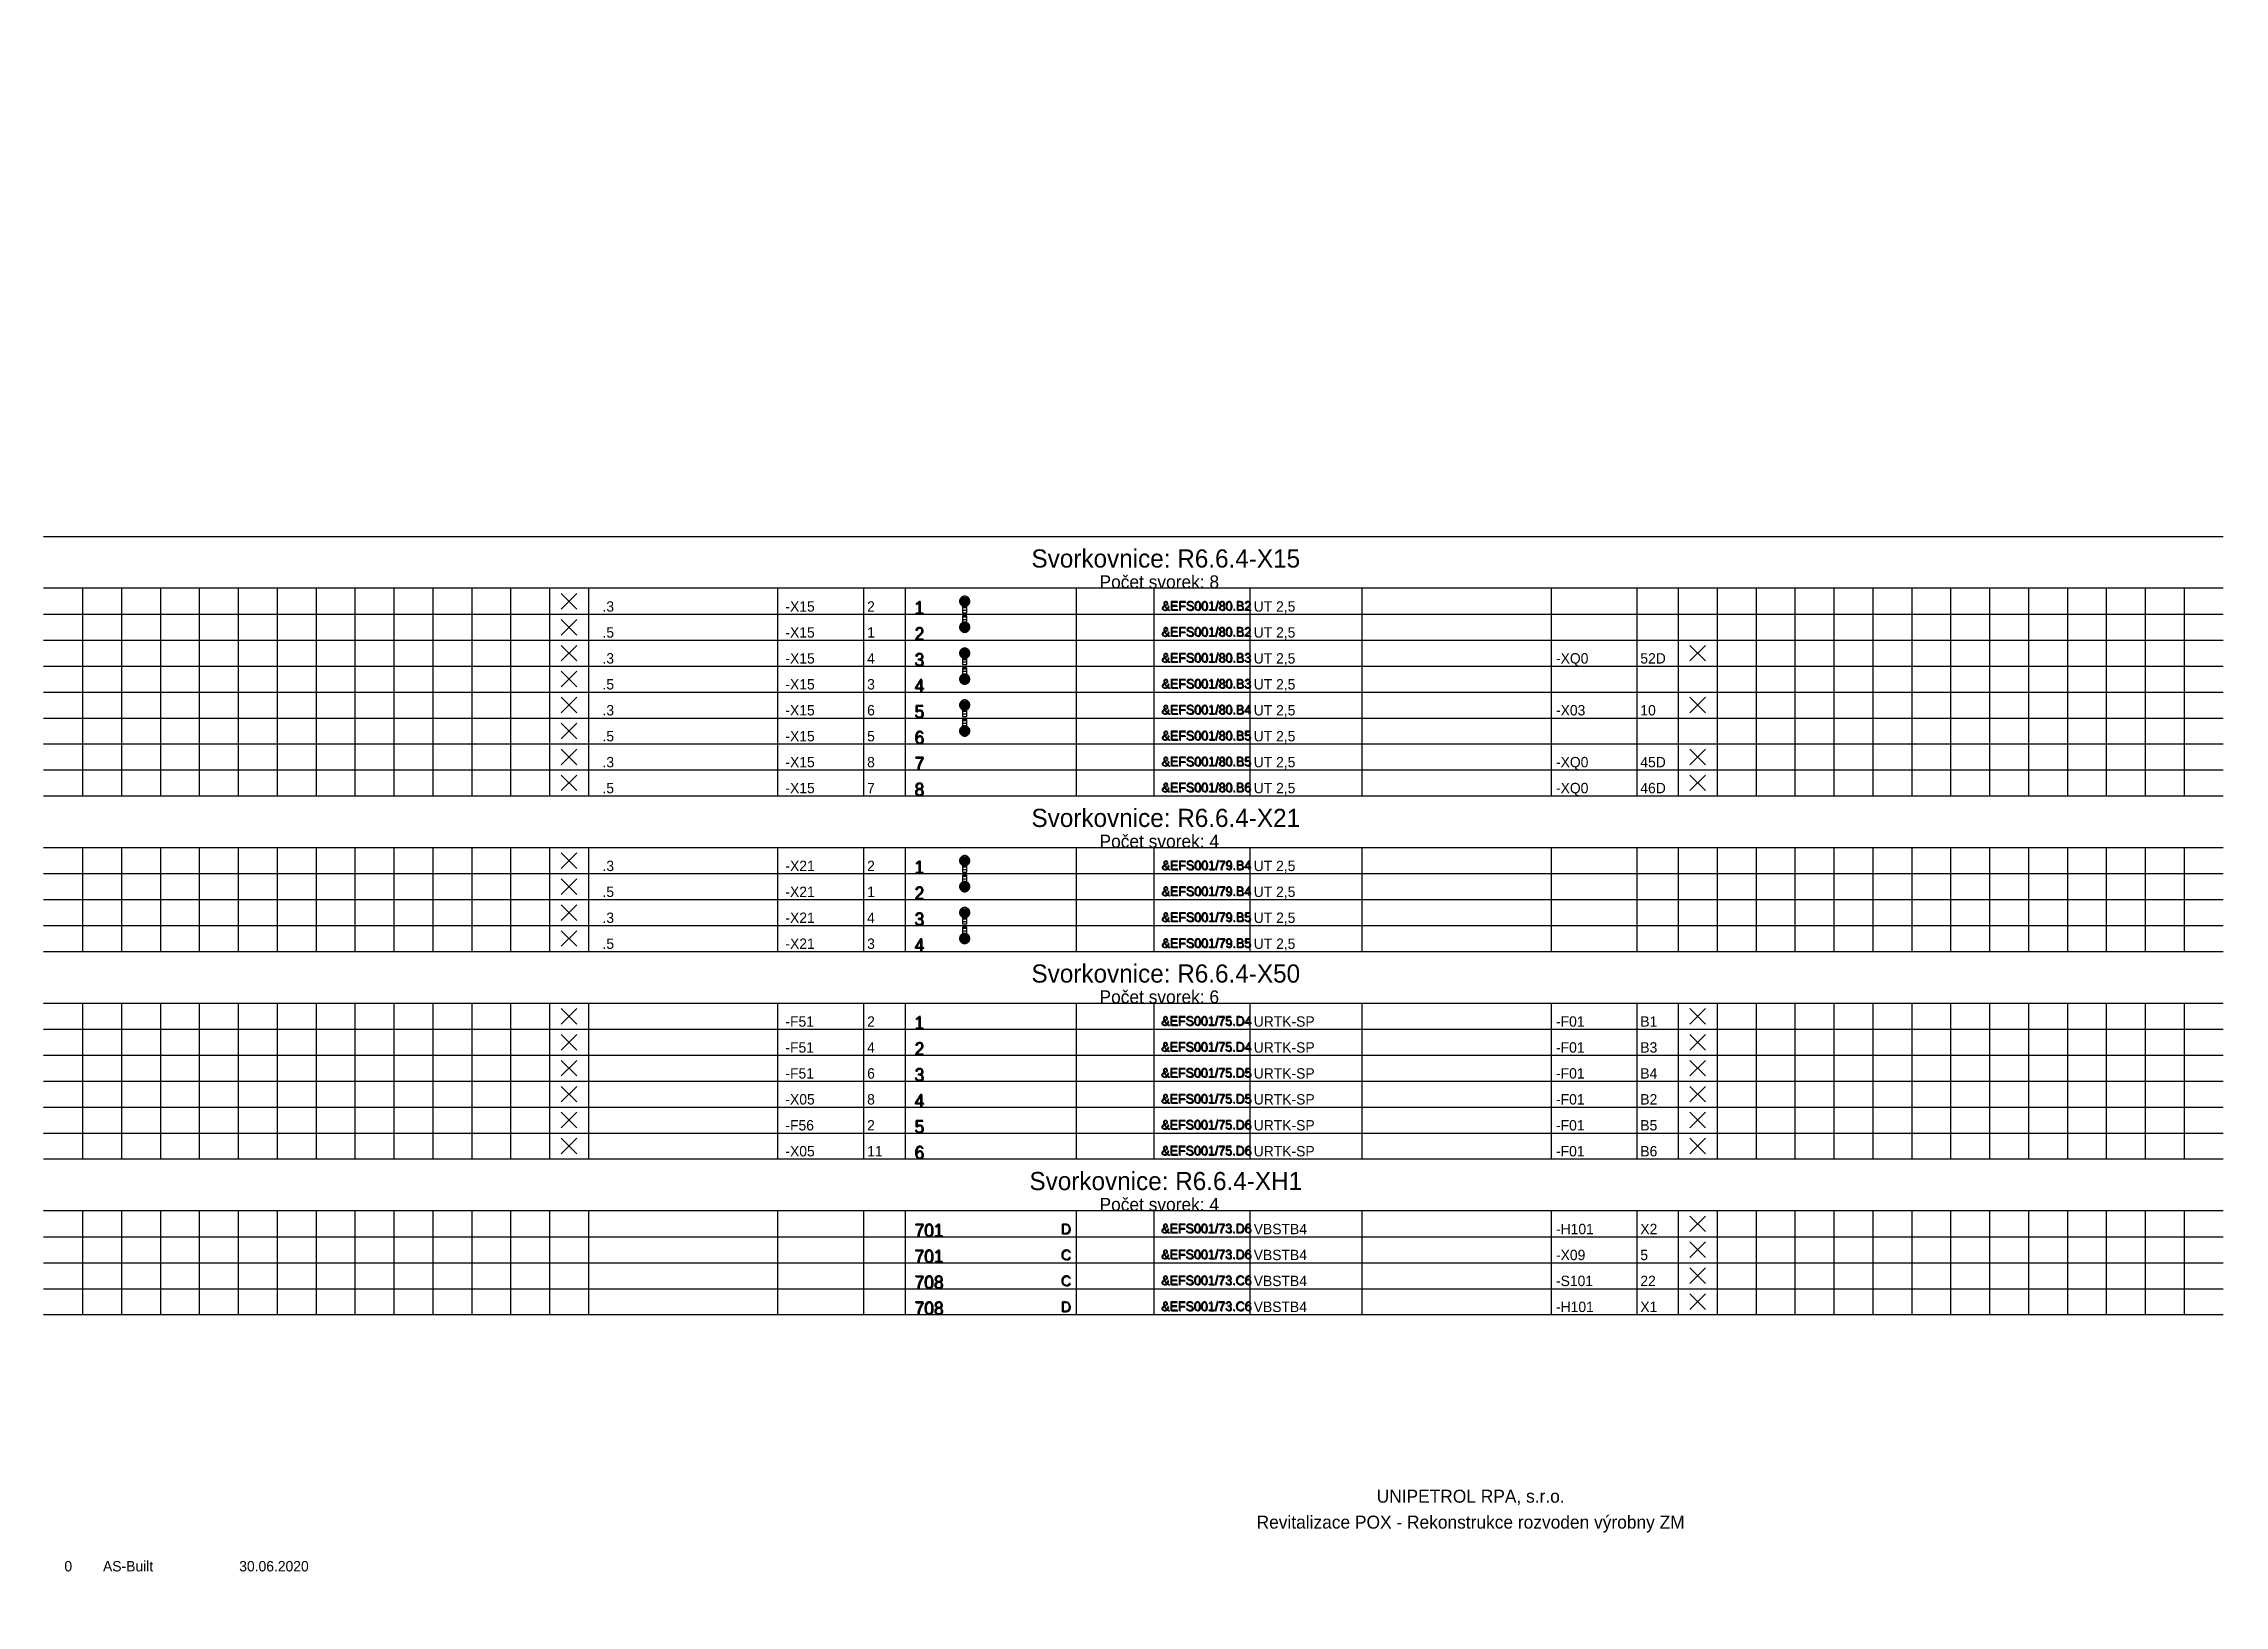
# Model space of a CAD drawing. Extents: x 0 to 420, y -1 to 300.
import ezdxf
from ezdxf.enums import TextEntityAlignment as Align

# ---------------------------------------------------------------- set-up
doc = ezdxf.new("R2010")
doc.units = 0
doc.header["$MEASUREMENT"] = 0
doc.linetypes.add('LTY1', pattern=[0])
for name, color, linetype in [('PEN1', 7, 'LTY1'), ('PEN2', 7, 'LTY1'), ('PEN4', 7, 'LTY1'), ('PEN5', 7, 'LTY1'), ('SYMBOL', 7, 'LTY1')]:
    doc.layers.add(name, color=color, linetype=linetype)
doc.styles.add('NORMSCHRIFT', font='normwin')

# ---------------------------------------------------------------- blocks, each defined once
blk = doc.blocks.new('_SS-BLOK-S')
at = {"layer": 'PEN5', "linetype": 'LTY1'}
for p, q in [((0, -5), (420, -5)), ((420, -15), (0, -15))]:
    blk.add_line(p, q, dxfattribs=at)
at = {"layer": 'PEN1', "style": 'NORMSCHRIFT', "flags": 8}
for tag in ['CODE_1', 'CODE_2', 'CODE_3', 'CODE_4']:
    blk.add_attdef(tag, text='', height=3.5, dxfattribs=at).set_placement((216.25, -11), align=Align.CENTER)
at = {"layer": 'PEN2', "style": 'NORMSCHRIFT', "flags": 8}
blk.add_attdef('CODE_307', text='', height=2.5, dxfattribs=at).set_placement((215, -15), align=Align.CENTER)
at = {"layer": 'PEN4', "style": 'NORMSCHRIFT', "flags": 9}
for tag in ['CODE_558', 'CODE_91']:
    blk.add_attdef(tag, (0, 0), '', height=3.5, dxfattribs=at)
blk = doc.blocks.new('_SS-VETA-S')
at = {"layer": 'PEN1', "linetype": 'LTY1'}
for p, q in [((7.5, 5), (7.5, 0)), ((15, 5), (15, 0)), ((22.5, 5), (22.5, 0)), ((30, 5), (30, 0)), ((37.5, 5), (37.5, 0)), ((45, 5), (45, 0)), ((52.5, 5), (52.5, 0)), ((60, 5), (60, 0)), ((67.5, 5), (67.5, 0)), ((75, 5), (75, 0)), ((82.5, 5), (82.5, 0)), ((90, 5), (90, 0)), ((97.5, 5), (97.5, 0)), ((141.5, 0), (141.5, 5)), ((158, 5), (158, 0)), ((199, 5), (199, 0)), ((214, 0), (214, 5)), ((232.5, 0), (232.5, 5)), ((290.5, 5), (290.5, 0)), ((307, 5), (307, 0)), ((322.5, 5), (322.5, 0)), ((330, 5), (330, 0)), ((337.5, 5), (337.5, 0)), ((345, 5), (345, 0)), ((352.5, 5), (352.5, 0)), ((360, 5), (360, 0)), ((367.5, 5), (367.5, 0)), ((375, 5), (375, 0)), ((382.5, 5), (382.5, 0)), ((390, 5), (390, 0)), ((390, 5), (390, 0)), ((397.5, 5), (397.5, 0)), ((405, 5), (405, 0)), ((412.5, 5), (412.5, 0)), ((0, 0), (420, 0))]:
    blk.add_line(p, q, dxfattribs=at)
at = {"layer": 'PEN5', "linetype": 'LTY1'}
for p, q in [((105, 5), (105, 0)), ((166, 5), (166, 0)), ((254, 5), (254, 0)), ((315, 5), (315, 0))]:
    blk.add_line(p, q, dxfattribs=at)
at = {"layer": 'PEN2', "style": 'NORMSCHRIFT', "flags": 8}
blk.add_attdef('CODE_21', (167.95, -0.1), '', height=2.5, dxfattribs=at)
at = {"layer": 'PEN4', "style": 'NORMSCHRIFT'}
for tag, p, height, flags in [('CODE_63', (0, 0), 3.5, 9), ('CODE_91', (0, 0), 3.5, 9), ('CODE_781', (0, 0), 3.5, 9), ('CODE_782', (0, 0), 3.5, 9), ('CODE_10003', (107.7, 0.5), 2, 8), ('CODE_10001', (107.7, 0.5), 2, 8), ('CODE_10002', (107.7, 0.5), 2, 8), ('CODE_10004', (142.95, 0.5), 2, 8), ('CODE_10021', (158.7, 0.5), 2, 8), ('CODE_41', (233.2, 0.5), 2, 8), ('CODE_11003', (255.95, 0.5), 2, 8), ('CODE_11001', (255.95, 0.5), 2, 8), ('CODE_11002', (255.95, 0.5), 2, 8), ('CODE_11004', (291.45, 0.5), 2, 8), ('CODE_11021', (307.7, 0.5), 2, 8)]:
    blk.add_attdef(tag, p, '', height=height, dxfattribs=dict(at, flags=flags))
at = {"layer": 'PEN4', "style": 'NORMSCHRIFT', "flags": 8}
blk.add_attdef('CODE_45', text='', height=2, dxfattribs=at).set_placement((198.1, 0.4), align=Align.RIGHT)
blk.add_attdef('CODE_10', text='', height=1.8, dxfattribs=at).set_placement((224.2, 0.6), align=Align.CENTER)
blk = doc.blocks.new('_SS-MUST3-S')
at = {"layer": 'PEN1', "linetype": 'LTY1'}
for p, q in [((-0.975, 0.075), (-1, 0)), ((-1, 0), (-0.975, -0.075)), ((-1, 0), (1, 0)), ((-0.95, 0.25), (-0.975, 0.15)), ((-0.975, 0.15), (-0.975, 0.075)), ((-0.925, 0.325), (-0.95, 0.25)), ((-0.95, 0.25), (0.95, 0.25)), ((-0.9, 0.4), (-0.925, 0.325)), ((-0.85, 0.5), (-0.9, 0.4)), ((-0.8, 0.55), (-0.85, 0.5)), ((-0.85, 0.5), (0.85, 0.5)), ((-0.75, 0.625), (-0.8, 0.55)), ((-0.7, 0.7), (-0.75, 0.625)), ((-0.625, 0.75), (-0.7, 0.7)), ((-0.55, 0.8), (-0.625, 0.75)), ((-0.625, 0.75), (0.625, 0.75)), ((-0.5, 0.85), (-0.55, 0.8)), ((-0.4, 0.9), (-0.5, 0.85)), ((-0.325, 0.925), (-0.4, 0.9)), ((-0.4, 0), (-0.4, -2.2)), ((0.4, 0), (-0.4, 0)), ((-0.25, 0.95), (-0.325, 0.925)), ((-0.15, 0.975), (-0.25, 0.95)), ((-0.075, 0.975), (-0.15, 0.975)), ((0, 1), (-0.075, 0.975)), ((0.075, 0.975), (0, 1)), ((0.15, 0.975), (0.075, 0.975)), ((0.25, 0.95), (0.15, 0.975)), ((0.325, 0.925), (0.25, 0.95)), ((0.4, 0.9), (0.325, 0.925)), ((0.5, 0.85), (0.4, 0.9)), ((0.4, -2.2), (0.4, 0)), ((0.55, 0.8), (0.5, 0.85)), ((0.625, 0.75), (0.55, 0.8)), ((0.7, 0.7), (0.625, 0.75)), ((0.75, 0.625), (0.7, 0.7)), ((0.8, 0.55), (0.75, 0.625)), ((0.85, 0.5), (0.8, 0.55)), ((0.9, 0.4), (0.85, 0.5)), ((0.925, 0.325), (0.9, 0.4)), ((0.95, 0.25), (0.925, 0.325)), ((0.975, 0.15), (0.95, 0.25)), ((0.975, 0.075), (0.975, 0.15)), ((1, 0), (0.975, 0.075)), ((0.975, -0.075), (1, 0)), ((-0.975, -0.075), (-0.975, -0.15)), ((-0.975, -0.15), (-0.95, -0.25)), ((-0.95, -0.25), (-0.925, -0.325)), ((-0.95, -0.25), (0.95, -0.25)), ((-0.925, -0.325), (-0.9, -0.4)), ((-0.9, -0.4), (-0.85, -0.5)), ((-0.85, -0.5), (-0.8, -0.55)), ((-0.85, -0.5), (0.85, -0.5)), ((-0.8, -0.55), (-0.75, -0.625)), ((-0.75, -0.625), (-0.7, -0.7)), ((-0.7, -0.7), (-0.625, -0.75)), ((-0.625, -0.75), (-0.55, -0.8)), ((-0.625, -0.75), (0.625, -0.75)), ((-0.55, -0.8), (-0.5, -0.85)), ((-0.5, -0.85), (-0.4, -0.9)), ((-0.4, -0.2), (0.4, -0.2)), ((-0.4, -0.7), (0.4, -0.7)), ((-0.4, -0.9), (-0.325, -0.925)), ((-0.4, -1.2), (0.4, -1.2)), ((-0.4, -1.7), (0.4, -1.7)), ((-0.4, -2.2), (0.4, -2.2)), ((-0.4, -2.2), (0.4, -2.2)), ((-0.325, -0.925), (-0.25, -0.95)), ((-0.25, -0.95), (-0.15, -0.975)), ((-0.15, -0.975), (-0.075, -0.975)), ((-0.075, -0.975), (0, -1)), ((0, -1), (0.075, -0.975)), ((0.075, -0.975), (0.15, -0.975)), ((0.15, -0.975), (0.25, -0.95)), ((0.25, -0.95), (0.325, -0.925)), ((0.325, -0.925), (0.4, -0.9)), ((0.4, -0.9), (0.5, -0.85)), ((0.5, -0.85), (0.55, -0.8)), ((0.55, -0.8), (0.625, -0.75)), ((0.625, -0.75), (0.7, -0.7)), ((0.7, -0.7), (0.75, -0.625)), ((0.75, -0.625), (0.8, -0.55)), ((0.8, -0.55), (0.85, -0.5)), ((0.85, -0.5), (0.9, -0.4)), ((0.9, -0.4), (0.925, -0.325)), ((0.925, -0.325), (0.95, -0.25)), ((0.95, -0.25), (0.975, -0.15)), ((0.975, -0.15), (0.975, -0.075))]:
    blk.add_line(p, q, dxfattribs=at)
blk = doc.blocks.new('_SS-MUST1-S')
at = {"layer": 'PEN1', "linetype": 'LTY1'}
for p, q in [((-0.975, 0.075), (-1, 0)), ((-1, 0), (-0.975, -0.075)), ((-1, 0), (1, 0)), ((-0.95, 0.25), (-0.975, 0.15)), ((-0.975, 0.15), (-0.975, 0.075)), ((-0.925, 0.325), (-0.95, 0.25)), ((-0.95, 0.25), (0.95, 0.25)), ((-0.9, 0.4), (-0.925, 0.325)), ((-0.85, 0.5), (-0.9, 0.4)), ((-0.8, 0.55), (-0.85, 0.5)), ((-0.85, 0.5), (0.85, 0.5)), ((-0.75, 0.625), (-0.8, 0.55)), ((-0.7, 0.7), (-0.75, 0.625)), ((-0.625, 0.75), (-0.7, 0.7)), ((-0.55, 0.8), (-0.625, 0.75)), ((-0.625, 0.75), (0.625, 0.75)), ((-0.5, 0.85), (-0.55, 0.8)), ((-0.4, 0.9), (-0.5, 0.85)), ((-0.4, 2.2), (-0.4, 0)), ((0.4, 2.2), (-0.4, 2.2)), ((-0.4, 2), (0.4, 2)), ((-0.4, 1.5), (0.4, 1.5)), ((-0.4, 1), (0.4, 1)), ((-0.325, 0.925), (-0.4, 0.9)), ((-0.4, 0.5), (0.4, 0.5)), ((-0.4, 0), (0.4, 0)), ((-0.4, 0), (0.4, 0)), ((-0.25, 0.95), (-0.325, 0.925)), ((-0.15, 0.975), (-0.25, 0.95)), ((-0.075, 0.975), (-0.15, 0.975)), ((0, 1), (-0.075, 0.975)), ((0.075, 0.975), (0, 1)), ((0.15, 0.975), (0.075, 0.975)), ((0.25, 0.95), (0.15, 0.975)), ((0.325, 0.925), (0.25, 0.95)), ((0.4, 0.9), (0.325, 0.925)), ((0.4, 0), (0.4, 2.2)), ((0.5, 0.85), (0.4, 0.9)), ((0.55, 0.8), (0.5, 0.85)), ((0.625, 0.75), (0.55, 0.8)), ((0.7, 0.7), (0.625, 0.75)), ((0.75, 0.625), (0.7, 0.7)), ((0.8, 0.55), (0.75, 0.625)), ((0.85, 0.5), (0.8, 0.55)), ((0.9, 0.4), (0.85, 0.5)), ((0.925, 0.325), (0.9, 0.4)), ((0.95, 0.25), (0.925, 0.325)), ((0.975, 0.15), (0.95, 0.25)), ((0.975, 0.075), (0.975, 0.15)), ((1, 0), (0.975, 0.075)), ((0.975, -0.075), (1, 0)), ((-0.975, -0.075), (-0.975, -0.15)), ((-0.975, -0.15), (-0.95, -0.25)), ((-0.95, -0.25), (-0.925, -0.325)), ((-0.95, -0.25), (0.95, -0.25)), ((-0.925, -0.325), (-0.9, -0.4)), ((-0.9, -0.4), (-0.85, -0.5)), ((-0.85, -0.5), (-0.8, -0.55)), ((-0.85, -0.5), (0.85, -0.5)), ((-0.8, -0.55), (-0.75, -0.625)), ((-0.75, -0.625), (-0.7, -0.7)), ((-0.7, -0.7), (-0.625, -0.75)), ((-0.625, -0.75), (-0.55, -0.8)), ((-0.625, -0.75), (0.625, -0.75)), ((-0.55, -0.8), (-0.5, -0.85)), ((-0.5, -0.85), (-0.4, -0.9)), ((-0.4, -0.9), (-0.325, -0.925)), ((-0.325, -0.925), (-0.25, -0.95)), ((-0.25, -0.95), (-0.15, -0.975)), ((-0.15, -0.975), (-0.075, -0.975)), ((-0.075, -0.975), (0, -1)), ((0, -1), (0.075, -0.975)), ((0.075, -0.975), (0.15, -0.975)), ((0.15, -0.975), (0.25, -0.95)), ((0.25, -0.95), (0.325, -0.925)), ((0.325, -0.925), (0.4, -0.9)), ((0.4, -0.9), (0.5, -0.85)), ((0.5, -0.85), (0.55, -0.8)), ((0.55, -0.8), (0.625, -0.75)), ((0.625, -0.75), (0.7, -0.7)), ((0.7, -0.7), (0.75, -0.625)), ((0.75, -0.625), (0.8, -0.55)), ((0.8, -0.55), (0.85, -0.5)), ((0.85, -0.5), (0.9, -0.4)), ((0.9, -0.4), (0.925, -0.325)), ((0.925, -0.325), (0.95, -0.25)), ((0.95, -0.25), (0.975, -0.15)), ((0.975, -0.15), (0.975, -0.075))]:
    blk.add_line(p, q, dxfattribs=at)
blk = doc.blocks.new('_SS-NEOZN-S')
at = {"layer": 'PEN2', "linetype": 'LTY1'}
for p, q in [((-4, 1), (-1, 4)), ((-4, 4), (-1, 1))]:
    blk.add_line(p, q, dxfattribs=at)
blk = doc.blocks.new('_9-REV')
at = {"layer": 'PEN4', "style": 'NORMSCHRIFT', "flags": 8}
blk.add_attdef('CODE_12778', text='', height=2, dxfattribs=at).set_placement((-0.25, 0.5), align=Align.CENTER)
at = {"layer": 'PEN4', "style": 'NORMSCHRIFT'}
for tag, p, height, flags in [('CODE_5902', (0, 0), 3.5, 9), ('CODE_12783', (6.45, 0.5), 2, 8), ('CODE_12782', (32.7, 0.5), 2, 8)]:
    blk.add_attdef(tag, p, '', height=height, dxfattribs=dict(at, flags=flags))

msp = doc.modelspace()

# ---------------------------------------------------------------- block references
at = {"layer": 'SYMBOL'}
for name, p in [('_SS-BLOK-S', (0, 210)), ('_SS-NEOZN-S', (103.75, 190)), ('_SS-MUST3-S', (177.5, 192.5)), ('_SS-MUST1-S', (177.5, 187.5)), ('_SS-NEOZN-S', (103.75, 185)), ('_SS-NEOZN-S', (103.75, 180)), ('_SS-MUST3-S', (177.5, 182.5)), ('_SS-NEOZN-S', (321.25, 180)), ('_SS-NEOZN-S', (103.75, 175)), ('_SS-MUST1-S', (177.5, 177.5)), ('_SS-NEOZN-S', (103.75, 170)), ('_SS-MUST3-S', (177.5, 172.5)), ('_SS-NEOZN-S', (321.25, 170)), ('_SS-NEOZN-S', (103.75, 165)), ('_SS-MUST1-S', (177.5, 167.5)), ('_SS-NEOZN-S', (103.75, 160)), ('_SS-NEOZN-S', (321.25, 160)), ('_SS-NEOZN-S', (103.75, 155)), ('_SS-NEOZN-S', (321.25, 155)), ('_SS-BLOK-S', (0, 160)), ('_SS-NEOZN-S', (103.75, 140)), ('_SS-MUST3-S', (177.5, 142.5)), ('_SS-NEOZN-S', (103.75, 135)), ('_SS-MUST1-S', (177.5, 137.5)), ('_SS-NEOZN-S', (103.75, 130)), ('_SS-MUST3-S', (177.5, 132.5)), ('_SS-NEOZN-S', (103.75, 125)), ('_SS-MUST1-S', (177.5, 127.5)), ('_SS-BLOK-S', (0, 130)), ('_SS-NEOZN-S', (103.75, 110)), ('_SS-NEOZN-S', (321.25, 110)), ('_SS-NEOZN-S', (103.75, 105)), ('_SS-NEOZN-S', (321.25, 105)), ('_SS-NEOZN-S', (103.75, 100)), ('_SS-NEOZN-S', (321.25, 100)), ('_SS-NEOZN-S', (103.75, 95)), ('_SS-NEOZN-S', (321.25, 95)), ('_SS-NEOZN-S', (103.75, 90)), ('_SS-NEOZN-S', (321.25, 90)), ('_SS-NEOZN-S', (103.75, 85)), ('_SS-NEOZN-S', (321.25, 85)), ('_SS-BLOK-S', (0, 90)), ('_SS-NEOZN-S', (321.25, 70)), ('_SS-NEOZN-S', (321.25, 65)), ('_SS-NEOZN-S', (321.25, 60)), ('_SS-NEOZN-S', (321.25, 55))]:
    msp.add_blockref(name, p, dxfattribs=at)
for name, p, values in [('_SS-VETA-S', (0, 190), {'CODE_21': '1', 'CODE_10': '&EFS001/80.B2', 'CODE_10004': '-X15', 'CODE_10021': '2', 'CODE_41': 'UT 2,5'}), ('_SS-VETA-S', (0, 185), {'CODE_21': '2', 'CODE_10': '&EFS001/80.B2', 'CODE_10004': '-X15', 'CODE_10021': '1', 'CODE_41': 'UT 2,5'}), ('_SS-VETA-S', (0, 180), {'CODE_21': '3', 'CODE_10': '&EFS001/80.B3', 'CODE_10004': '-X15', 'CODE_10021': '4', 'CODE_11004': '-XQ0', 'CODE_11021': '52D', 'CODE_41': 'UT 2,5'}), ('_SS-VETA-S', (0, 175), {'CODE_21': '4', 'CODE_10': '&EFS001/80.B3', 'CODE_10004': '-X15', 'CODE_10021': '3', 'CODE_41': 'UT 2,5'}), ('_SS-VETA-S', (0, 170), {'CODE_21': '5', 'CODE_10': '&EFS001/80.B4', 'CODE_10004': '-X15', 'CODE_10021': '6', 'CODE_11004': '-X03', 'CODE_11021': '10', 'CODE_41': 'UT 2,5'}), ('_SS-VETA-S', (0, 165), {'CODE_21': '6', 'CODE_10': '&EFS001/80.B5', 'CODE_10004': '-X15', 'CODE_10021': '5', 'CODE_41': 'UT 2,5'}), ('_SS-VETA-S', (0, 160), {'CODE_21': '7', 'CODE_10': '&EFS001/80.B5', 'CODE_10004': '-X15', 'CODE_10021': '8', 'CODE_11004': '-XQ0', 'CODE_11021': '45D', 'CODE_41': 'UT 2,5'}), ('_SS-VETA-S', (0, 155), {'CODE_21': '8', 'CODE_10': '&EFS001/80.B6', 'CODE_10004': '-X15', 'CODE_10021': '7', 'CODE_11004': '-XQ0', 'CODE_11021': '46D', 'CODE_41': 'UT 2,5'}), ('_SS-VETA-S', (0, 140), {'CODE_21': '1', 'CODE_10': '&EFS001/79.B4', 'CODE_10004': '-X21', 'CODE_10021': '2', 'CODE_41': 'UT 2,5'}), ('_SS-VETA-S', (0, 135), {'CODE_21': '2', 'CODE_10': '&EFS001/79.B4', 'CODE_10004': '-X21', 'CODE_10021': '1', 'CODE_41': 'UT 2,5'}), ('_SS-VETA-S', (0, 130), {'CODE_21': '3', 'CODE_10': '&EFS001/79.B5', 'CODE_10004': '-X21', 'CODE_10021': '4', 'CODE_41': 'UT 2,5'}), ('_SS-VETA-S', (0, 125), {'CODE_21': '4', 'CODE_10': '&EFS001/79.B5', 'CODE_10004': '-X21', 'CODE_10021': '3', 'CODE_41': 'UT 2,5'}), ('_SS-VETA-S', (0, 110), {'CODE_21': '1', 'CODE_10': '&EFS001/75.D4', 'CODE_10004': '-F51', 'CODE_10021': '2', 'CODE_11004': '-F01', 'CODE_11021': 'B1', 'CODE_41': 'URTK-SP'}), ('_SS-VETA-S', (0, 105), {'CODE_21': '2', 'CODE_10': '&EFS001/75.D4', 'CODE_10004': '-F51', 'CODE_10021': '4', 'CODE_11004': '-F01', 'CODE_11021': 'B3', 'CODE_41': 'URTK-SP'}), ('_SS-VETA-S', (0, 100), {'CODE_21': '3', 'CODE_10': '&EFS001/75.D5', 'CODE_10004': '-F51', 'CODE_10021': '6', 'CODE_11004': '-F01', 'CODE_11021': 'B4', 'CODE_41': 'URTK-SP'}), ('_SS-VETA-S', (0, 95), {'CODE_21': '4', 'CODE_10': '&EFS001/75.D5', 'CODE_10004': '-X05', 'CODE_10021': '8', 'CODE_11004': '-F01', 'CODE_11021': 'B2', 'CODE_41': 'URTK-SP'}), ('_SS-VETA-S', (0, 90), {'CODE_21': '5', 'CODE_10': '&EFS001/75.D6', 'CODE_10004': '-F56', 'CODE_10021': '2', 'CODE_11004': '-F01', 'CODE_11021': 'B5', 'CODE_41': 'URTK-SP'}), ('_SS-VETA-S', (0, 85), {'CODE_21': '6', 'CODE_10': '&EFS001/75.D6', 'CODE_10004': '-X05', 'CODE_10021': '11', 'CODE_11004': '-F01', 'CODE_11021': 'B6', 'CODE_41': 'URTK-SP'}), ('_SS-VETA-S', (0, 70), {'CODE_21': '701', 'CODE_45': 'D', 'CODE_10': '&EFS001/73.D6', 'CODE_11004': '-H101', 'CODE_11021': 'X2', 'CODE_41': 'VBSTB4'}), ('_SS-VETA-S', (0, 65), {'CODE_21': '701', 'CODE_45': 'C', 'CODE_10': '&EFS001/73.D6', 'CODE_11004': '-X09', 'CODE_11021': '5', 'CODE_41': 'VBSTB4'}), ('_SS-VETA-S', (0, 60), {'CODE_21': '708', 'CODE_45': 'C', 'CODE_10': '&EFS001/73.C6', 'CODE_11004': '-S101', 'CODE_11021': '22', 'CODE_41': 'VBSTB4'}), ('_SS-VETA-S', (0, 55), {'CODE_21': '708', 'CODE_45': 'D', 'CODE_10': '&EFS001/73.C6', 'CODE_11004': '-H101', 'CODE_11021': 'X1', 'CODE_41': 'VBSTB4'}), ('_9-REV', (5, 5), {'CODE_12778': '0', 'CODE_12783': 'AS-Built', 'CODE_12782': '30.06.2020'})]:
    msp.add_blockref(name, p, dxfattribs=at).add_auto_attribs(values)

# ---------------------------------------------------------------- texts
at = {"layer": 'PEN1', "style": 'NORMSCHRIFT'}
for s, p in [('Svorkovnice: R6.6.4-X15', (216.25, 199)), ('Svorkovnice: R6.6.4-X21', (216.25, 149)), ('Svorkovnice: R6.6.4-X50', (216.25, 119)), ('Svorkovnice: R6.6.4-XH1', (216.25, 79))]:
    msp.add_text(s, height=3.5, dxfattribs=at).set_placement(p, align=Align.CENTER)
at = {"layer": 'PEN2', "style": 'NORMSCHRIFT'}
for s, p in [('Počet svorek: 8', (215, 195)), ('Počet svorek: 4', (215, 145)), ('Počet svorek: 6', (215, 115)), ('Počet svorek: 4', (215, 75)), ('UNIPETROL RPA, s.r.o.', (275, 18.75)), ('Revitalizace POX - Rekonstrukce rozvoden výrobny ZM', (275, 13.75))]:
    msp.add_text(s, height=2.5, dxfattribs=at).set_placement(p, align=Align.CENTER)
for s, p in [('1', (167.75, 190)), ('1', (167.85, 190.1)), ('2', (167.75, 185)), ('2', (167.85, 185.1)), ('3', (167.75, 180)), ('3', (167.85, 180.1)), ('4', (167.75, 175)), ('4', (167.85, 175.1)), ('5', (167.75, 170)), ('5', (167.85, 170.1)), ('6', (167.75, 165)), ('6', (167.85, 165.1)), ('7', (167.75, 160)), ('7', (167.85, 160.1)), ('8', (167.75, 155)), ('8', (167.85, 155.1)), ('1', (167.75, 140)), ('1', (167.85, 140.1)), ('2', (167.75, 135)), ('2', (167.85, 135.1)), ('3', (167.75, 130)), ('3', (167.85, 130.1)), ('4', (167.75, 125)), ('4', (167.85, 125.1)), ('1', (167.75, 110)), ('1', (167.85, 110.1)), ('2', (167.75, 105)), ('2', (167.85, 105.1)), ('3', (167.75, 100)), ('3', (167.85, 100.1)), ('4', (167.75, 95)), ('4', (167.85, 95.1)), ('5', (167.75, 90)), ('5', (167.85, 90.1)), ('6', (167.75, 85)), ('6', (167.85, 85.1)), ('701', (167.75, 70)), ('701', (167.85, 70.1)), ('701', (167.75, 65)), ('701', (167.85, 65.1)), ('708', (167.75, 60)), ('708', (167.85, 60.1)), ('708', (167.75, 55)), ('708', (167.85, 55.1))]:
    msp.add_text(s, height=2.5, dxfattribs=at).set_placement(p)
at = {"layer": 'PEN4', "style": 'NORMSCHRIFT'}
for s, p in [('.3', (107.7, 190.5)), ('.5', (107.7, 185.5)), ('.3', (107.7, 180.5)), ('.5', (107.7, 175.5)), ('.3', (107.7, 170.5)), ('.5', (107.7, 165.5)), ('.3', (107.7, 160.5)), ('.5', (107.7, 155.5)), ('.3', (107.7, 140.5)), ('.5', (107.7, 135.5)), ('.3', (107.7, 130.5)), ('.5', (107.7, 125.5))]:
    msp.add_text(s, height=2, dxfattribs=at).set_placement(p)
for s, p in [('&EFS001/80.B2', (224, 190.7)), ('&EFS001/80.B2', (224.1, 190.8)), ('&EFS001/80.B2', (224, 185.7)), ('&EFS001/80.B2', (224.1, 185.8)), ('&EFS001/80.B3', (224, 180.7)), ('&EFS001/80.B3', (224.1, 180.8)), ('&EFS001/80.B3', (224, 175.7)), ('&EFS001/80.B3', (224.1, 175.8)), ('&EFS001/80.B4', (224, 170.7)), ('&EFS001/80.B4', (224.1, 170.8)), ('&EFS001/80.B5', (224, 165.7)), ('&EFS001/80.B5', (224.1, 165.8)), ('&EFS001/80.B5', (224, 160.7)), ('&EFS001/80.B5', (224.1, 160.8)), ('&EFS001/80.B6', (224, 155.7)), ('&EFS001/80.B6', (224.1, 155.8)), ('&EFS001/79.B4', (224, 140.7)), ('&EFS001/79.B4', (224.1, 140.8)), ('&EFS001/79.B4', (224, 135.7)), ('&EFS001/79.B4', (224.1, 135.8)), ('&EFS001/79.B5', (224, 130.7)), ('&EFS001/79.B5', (224.1, 130.8)), ('&EFS001/79.B5', (224, 125.7)), ('&EFS001/79.B5', (224.1, 125.8)), ('&EFS001/75.D4', (224, 110.7)), ('&EFS001/75.D4', (224.1, 110.8)), ('&EFS001/75.D4', (224, 105.7)), ('&EFS001/75.D4', (224.1, 105.8)), ('&EFS001/75.D5', (224, 100.7)), ('&EFS001/75.D5', (224.1, 100.8)), ('&EFS001/75.D5', (224, 95.7)), ('&EFS001/75.D5', (224.1, 95.8)), ('&EFS001/75.D6', (224, 90.7)), ('&EFS001/75.D6', (224.1, 90.8)), ('&EFS001/75.D6', (224, 85.7)), ('&EFS001/75.D6', (224.1, 85.8)), ('&EFS001/73.D6', (224, 70.7)), ('&EFS001/73.D6', (224.1, 70.8)), ('&EFS001/73.D6', (224, 65.7)), ('&EFS001/73.D6', (224.1, 65.8)), ('&EFS001/73.C6', (224, 60.7)), ('&EFS001/73.C6', (224.1, 60.8)), ('&EFS001/73.C6', (224, 55.7)), ('&EFS001/73.C6', (224.1, 55.8))]:
    msp.add_text(s, height=1.8, dxfattribs=at).set_placement(p, align=Align.CENTER)
for s, p in [('D', (197.9, 70.5)), ('D', (198, 70.6)), ('C', (197.9, 65.5)), ('C', (198, 65.6)), ('C', (197.9, 60.5)), ('C', (198, 60.6)), ('D', (197.9, 55.5)), ('D', (198, 55.6))]:
    msp.add_text(s, height=2, dxfattribs=at).set_placement(p, align=Align.RIGHT)

doc.saveas('drawing.dxf')
